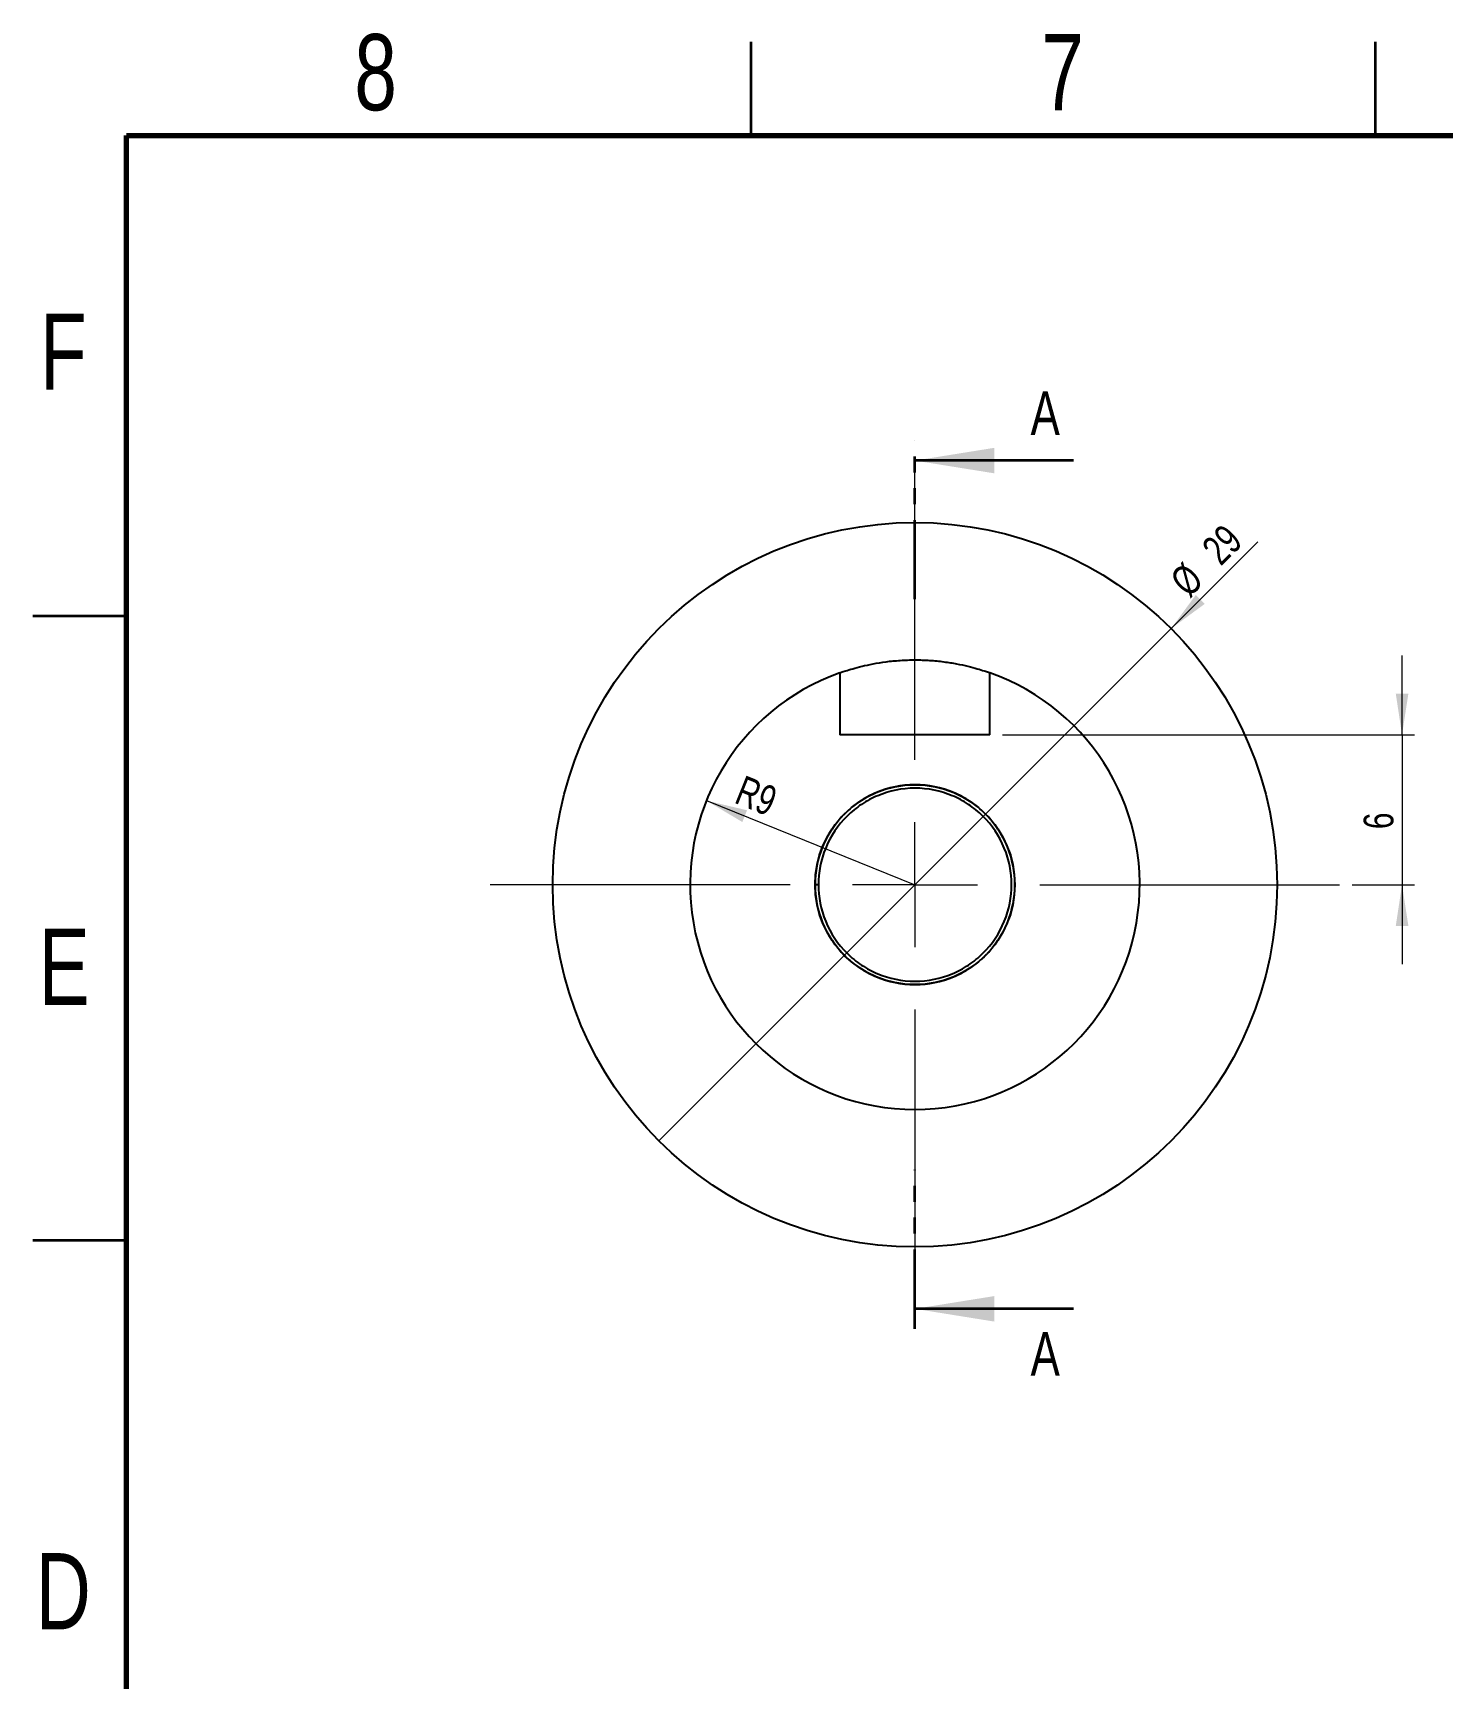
# Model space of a CAD drawing. Header units: millimetres. Extents: x 2 to 418, y 2 to 295.
# Drawn here: x 2.5 to 115.3, y 163.5 to 295.2 of the extents above; entities that cross this region are included whole.
import ezdxf

# ---------------------------------------------------------------- set-up
doc = ezdxf.new("R2010")
doc.units = ezdxf.units.MM
doc.linetypes.add('PHANTOM', pattern=[12.7, 6.35, -1.27, 1.27, -1.27, 1.27, -1.27])
doc.styles.add('SLDTEXTSTYLE0', font='TXT', dxfattribs={"width": 0.75})
doc.dimstyles.new('SLDDIMSTYLE0', dxfattribs={"dimtxt": 2.38125, "dimasz": 3.302, "dimexe": 0, "dimexo": 0.0625, "dimgap": 0.595312, "dimtad": 1, "dimdec": 0, "dimlfac": 0.5, "dimrnd": 1e-09, "dimzin": 12, "dimdsep": 46, "dimtxsty": 'SLDTEXTSTYLE0', "dimblk1": 'NONE', "dimsah": 1, "dimcen": 0, "dimadec": 0, "dimazin": 3, "dimtfac": 1, "dimtdec": 0, "dimtmove": 0, "dimatfit": 3, "dimldrblk": 'NONE', "dimfxl": 0, "dimfrac": 2, "dimtolj": 1, "dimtzin": 12, "dimarcsym": 0})
doc.dimstyles.new('SLDDIMSTYLE1', dxfattribs={"dimtxt": 2.38125, "dimasz": 3.302, "dimexe": 0, "dimexo": 0.0625, "dimgap": 0.595312, "dimtad": 1, "dimdec": 0, "dimlfac": 0.5, "dimrnd": 1e-09, "dimzin": 12, "dimdsep": 46, "dimtxsty": 'SLDTEXTSTYLE0', "dimsah": 1, "dimcen": 0, "dimadec": 0, "dimazin": 3, "dimtfac": 1, "dimtdec": 0, "dimtofl": 0, "dimtmove": 0, "dimatfit": 3, "dimfxl": 0, "dimfrac": 2, "dimtolj": 1, "dimtzin": 12, "dimarcsym": 0})
doc.dimstyles.new('SLDDIMSTYLE2', dxfattribs={"dimtxt": 2.38125, "dimasz": 3.302, "dimexe": 0, "dimexo": 0.0625, "dimgap": 0.595312, "dimtad": 1, "dimdec": 0, "dimlfac": 0.5, "dimrnd": 1e-09, "dimzin": 12, "dimdsep": 46, "dimtxsty": 'SLDTEXTSTYLE0', "dimsah": 1, "dimcen": 0.09, "dimadec": 0, "dimazin": 3, "dimtfac": 1, "dimtdec": 0, "dimtmove": 0, "dimatfit": 0, "dimfxl": 0, "dimfrac": 2, "dimtolj": 1, "dimtzin": 12, "dimarcsym": 0})

# ---------------------------------------------------------------- blocks, each defined once
blk = doc.blocks.new('_D')
at = {"color": 7, "linetype": 'Continuous', "lineweight": 18}
for q in [(100.58, 254.46), (52.62, 206.49)]:
    blk.add_line((93.63, 247.51), q, dxfattribs=at)
blk.add_solid([(93.63, 247.51), (96.32, 249.48), (95.61, 250.2)], dxfattribs=at)
at = {"color": 7, "linetype": 'Continuous', "lineweight": 18, "char_height": 2.381, "attachment_point": 1, "rotation": 45, "style": 'SLDTEXTSTYLE0'}
for s, insert in [('29', (95.93, 254.14)), ('%%c', (93.38, 251.6))]:
    blk.add_mtext(s, dxfattribs=dict(at, insert=insert))
blk = doc.blocks.new('_NONE')
blk = doc.blocks.new('_D_1')
at = {"color": 7, "linetype": 'Continuous', "lineweight": 18}
blk.add_line((56.43, 233.73), (73.12, 227), dxfattribs=at)
blk.add_solid([(56.43, 233.73), (59.3, 232.02), (59.68, 232.96)], dxfattribs=at)
at = {"color": 7, "linetype": 'Continuous', "lineweight": 18, "insert": (59.45, 235.8), "char_height": 2.381, "attachment_point": 1, "rotation": 338.0482, "style": 'SLDTEXTSTYLE0'}
blk.add_mtext('R9', dxfattribs=at)
blk = doc.blocks.new('_D_2')
at = {"color": 7, "linetype": 'Continuous', "lineweight": 18}
for p, q in [((112.12, 239), (112.12, 245.35)), ((80.12, 239), (113.12, 239)), ((112.12, 239), (112.12, 227)), ((108.12, 227), (113.12, 227)), ((112.12, 227), (112.12, 220.65))]:
    blk.add_line(p, q, dxfattribs=at)
for points in [[(112.12, 239), (112.63, 242.3), (111.62, 242.3)], [(112.12, 227), (111.62, 223.7), (112.63, 223.7)]]:
    blk.add_solid(points, dxfattribs=at)
at = {"color": 7, "linetype": 'Continuous', "lineweight": 18, "insert": (109.05, 231.45), "char_height": 2.38, "attachment_point": 1, "rotation": 90, "style": 'SLDTEXTSTYLE0'}
blk.add_mtext('6', dxfattribs=at)
blk = doc.blocks.new('SW_CENTERMARKSYMBOL_0')
at = {"color": 0, "linetype": 'Continuous', "lineweight": 0}
for p, q in [((0, 10), (0, 34)), ((0, 0), (0, 5)), ((-10, 0), (-34, 0)), ((0, 0), (-5, 0)), ((0, 0), (0, -5)), ((0, 0), (5, 0)), ((10, 0), (34, 0)), ((0, -10), (0, -34))]:
    blk.add_line(p, q, dxfattribs=at)

msp = doc.modelspace()

# ---------------------------------------------------------------- linework, layer by layer
at = {"color": 7, "linetype": 'Continuous', "lineweight": 35}
for p, q in [((60, 287), (60, 294.5)), ((110, 287), (110, 294.5)), ((85.82, 260.96), (73.12, 260.96)), ((10, 248.5), (2.5, 248.5)), ((10, 198.5), (2.5, 198.5)), ((85.82, 193.04), (73.12, 193.04))]:
    msp.add_line(p, q, dxfattribs=at)
at = {"color": 7, "linetype": 'Continuous', "lineweight": 70}
for p, q in [((10, 10), (10, 287)), ((10, 287), (410, 287))]:
    msp.add_line(p, q, dxfattribs=at)
at = {"color": 7, "linetype": 'PHANTOM', "lineweight": 35}
for p, q in [((73.12, 249.85), (73.12, 262.55)), ((73.12, 191.45), (73.12, 204.16))]:
    msp.add_line(p, q, dxfattribs=at)
at = {"color": 7, "linetype": 'Continuous', "lineweight": 25}
for p, q in [((67.12, 243.97), (67.12, 239)), ((79.12, 239), (79.12, 243.97)), ((79.12, 239), (67.12, 239)), ((65.39, 227), (65.12, 227))]:
    msp.add_line(p, q, dxfattribs=at)
for radius in [29, 8]:
    msp.add_circle((73.12, 227), radius, dxfattribs=at)
msp.add_arc((73.12, 227), 18, 109.4712, 70.5288, dxfattribs=at)
for points, knots in [([(67.12, 243.97), (67.12, 243.97), (67.16, 243.98), (67.32, 244.04), (67.43, 244.08), (67.74, 244.17), (67.92, 244.23), (68.36, 244.36), (68.61, 244.43), (69.43, 244.62), (70.09, 244.76), (71.18, 244.9), (71.56, 244.93), (72.33, 244.99), (72.72, 245), (73.51, 245), (73.91, 244.99), (74.68, 244.94), (75.06, 244.9), (75.79, 244.8), (76.14, 244.75), (76.78, 244.63), (77.09, 244.56), (77.64, 244.43), (77.89, 244.36), (78.32, 244.23), (78.51, 244.17), (78.81, 244.08), (78.93, 244.04), (79.08, 243.98), (79.12, 243.97), (79.12, 243.97)], [0, 0, 0, 0, 0.0625, 0.0625, 0.125, 0.125, 0.1875, 0.1875, 0.25, 0.25, 0.375, 0.375, 0.4375, 0.4375, 0.5, 0.5, 0.5625, 0.5625, 0.625, 0.625, 0.6875, 0.6875, 0.75, 0.75, 0.8125, 0.8125, 0.875, 0.875, 0.9375, 0.9375, 1, 1, 1, 1]), ([(65.12, 227), (65.12, 228), (65.32, 229.05), (66.13, 231.03), (66.75, 231.94), (67.87, 233.05), (68.27, 233.38), (68.91, 233.8), (69.12, 233.93), (69.57, 234.17), (69.8, 234.28), (70.98, 234.78), (72.05, 235), (74.2, 235), (75.26, 234.78), (76.45, 234.28), (76.68, 234.17), (77.13, 233.93), (77.34, 233.8), (77.98, 233.38), (78.38, 233.05), (79.5, 231.94), (80.12, 231.03), (80.93, 229.05), (81.12, 228), (81.12, 226), (80.93, 224.95), (80.12, 222.97), (79.5, 222.06), (78.38, 220.95), (77.98, 220.62), (77.34, 220.2), (77.13, 220.07), (76.68, 219.83), (76.45, 219.72), (75.26, 219.22), (74.2, 219), (72.05, 219), (70.98, 219.22), (69.8, 219.72), (69.57, 219.83), (69.12, 220.07), (68.91, 220.2), (68.27, 220.62), (67.87, 220.95), (66.75, 222.06), (66.13, 222.97), (65.32, 224.95), (65.12, 226), (65.12, 227)], [0, 0, 0, 0, 0.0625, 0.0625, 0.125, 0.125, 0.15625, 0.15625, 0.171875, 0.171875, 0.1875, 0.1875, 0.25, 0.25, 0.3125, 0.3125, 0.328125, 0.328125, 0.34375, 0.34375, 0.375, 0.375, 0.4375, 0.4375, 0.5, 0.5, 0.5625, 0.5625, 0.625, 0.625, 0.65625, 0.65625, 0.671875, 0.671875, 0.6875, 0.6875, 0.75, 0.75, 0.8125, 0.8125, 0.828125, 0.828125, 0.84375, 0.84375, 0.875, 0.875, 0.9375, 0.9375, 1, 1, 1, 1]), ([(65.39, 227), (65.39, 227.97), (65.58, 228.98), (66.37, 230.89), (66.96, 231.77), (68.05, 232.85), (68.44, 233.16), (69.05, 233.57), (69.26, 233.7), (69.69, 233.93), (69.91, 234.03), (71.06, 234.51), (72.09, 234.73), (74.16, 234.73), (75.19, 234.51), (76.34, 234.03), (76.56, 233.93), (76.99, 233.7), (77.2, 233.57), (77.81, 233.16), (78.2, 232.85), (79.29, 231.77), (79.88, 230.89), (80.67, 228.98), (80.85, 227.97), (80.85, 226.03), (80.67, 225.02), (79.88, 223.11), (79.29, 222.22), (78.2, 221.15), (77.81, 220.83), (77.2, 220.43), (76.99, 220.3), (76.56, 220.07), (76.34, 219.97), (75.19, 219.49), (74.16, 219.27), (72.09, 219.27), (71.06, 219.49), (69.91, 219.97), (69.69, 220.07), (69.26, 220.3), (69.05, 220.43), (68.44, 220.83), (68.05, 221.15), (66.96, 222.22), (66.37, 223.11), (65.58, 225.02), (65.39, 226.03), (65.39, 227)], [0, 0, 0, 0, 0.0625, 0.0625, 0.125, 0.125, 0.15625, 0.15625, 0.171875, 0.171875, 0.1875, 0.1875, 0.25, 0.25, 0.3125, 0.3125, 0.328125, 0.328125, 0.34375, 0.34375, 0.375, 0.375, 0.4375, 0.4375, 0.5, 0.5, 0.5625, 0.5625, 0.625, 0.625, 0.65625, 0.65625, 0.671875, 0.671875, 0.6875, 0.6875, 0.75, 0.75, 0.8125, 0.8125, 0.828125, 0.828125, 0.84375, 0.84375, 0.875, 0.875, 0.9375, 0.9375, 1, 1, 1, 1])]:
    msp.add_open_spline(points, degree=3, knots=knots, dxfattribs=at)
at = {"color": 7, "linetype": 'Continuous', "lineweight": 35}
for points in [[(73.12, 260.96), (79.47, 259.94), (79.47, 261.98)], [(73.12, 193.04), (79.47, 192.02), (79.47, 194.06)]]:
    msp.add_solid(points, dxfattribs=at)

# ---------------------------------------------------------------- block references
at = {"color": 7, "linetype": 'Continuous', "lineweight": 0}
msp.add_blockref('SW_CENTERMARKSYMBOL_0', (73.12, 227), dxfattribs=at)

# ---------------------------------------------------------------- texts
at = {"color": 7, "linetype": 'Continuous', "lineweight": 0, "char_height": 6.1, "attachment_point": 2, "style": 'SLDTEXTSTYLE0'}
for s, insert in [('8', (29.94, 295.11)), ('7', (84.94, 295.11)), ('F', (4.94, 272.73)), ('E', (5.01, 223.48)), ('D', (4.93, 173.48))]:
    msp.add_mtext(s, dxfattribs=dict(at, insert=insert))
at = {"color": 7, "linetype": 'Continuous', "char_height": 3.5, "attachment_point": 1, "style": 'SLDTEXTSTYLE0'}
for insert in [(82.38, 266.51), (82.38, 191.19)]:
    msp.add_mtext('A', dxfattribs=dict(at, insert=insert))

# ---------------------------------------------------------------- dimensions: what is measured, and where the dimension line sits
at = {"color": 7, "linetype": 'Continuous', "lineweight": 18}
dim = msp.add_diameter_dim_2p(p1=(52.62, 206.49), p2=(93.63, 247.51), dimstyle='SLDDIMSTYLE0', dxfattribs=at)
dim.commit()
dim.dimension.update_dxf_attribs({"geometry": '_D', "text_midpoint": (98.1, 251.98), "dimtype": 163})
dim = msp.add_linear_dim(base=(112.12, 227), p1=(79.12, 239), p2=(107.12, 227), angle=90, dimstyle='SLDDIMSTYLE2', dxfattribs=at)
dim.commit()
dim.dimension.update_dxf_attribs({"geometry": '_D_2', "text_midpoint": (112.12, 232.33), "dimtype": 160})
dim = msp.add_radius_dim(center=(73.12, 227), mpoint=(56.43, 233.73), dimstyle='SLDDIMSTYLE1', dxfattribs=at)
dim.commit()
dim.dimension.update_dxf_attribs({"geometry": '_D_1', "text_midpoint": (59.91, 232.33), "dimtype": 164})

doc.saveas('drawing.dxf')
